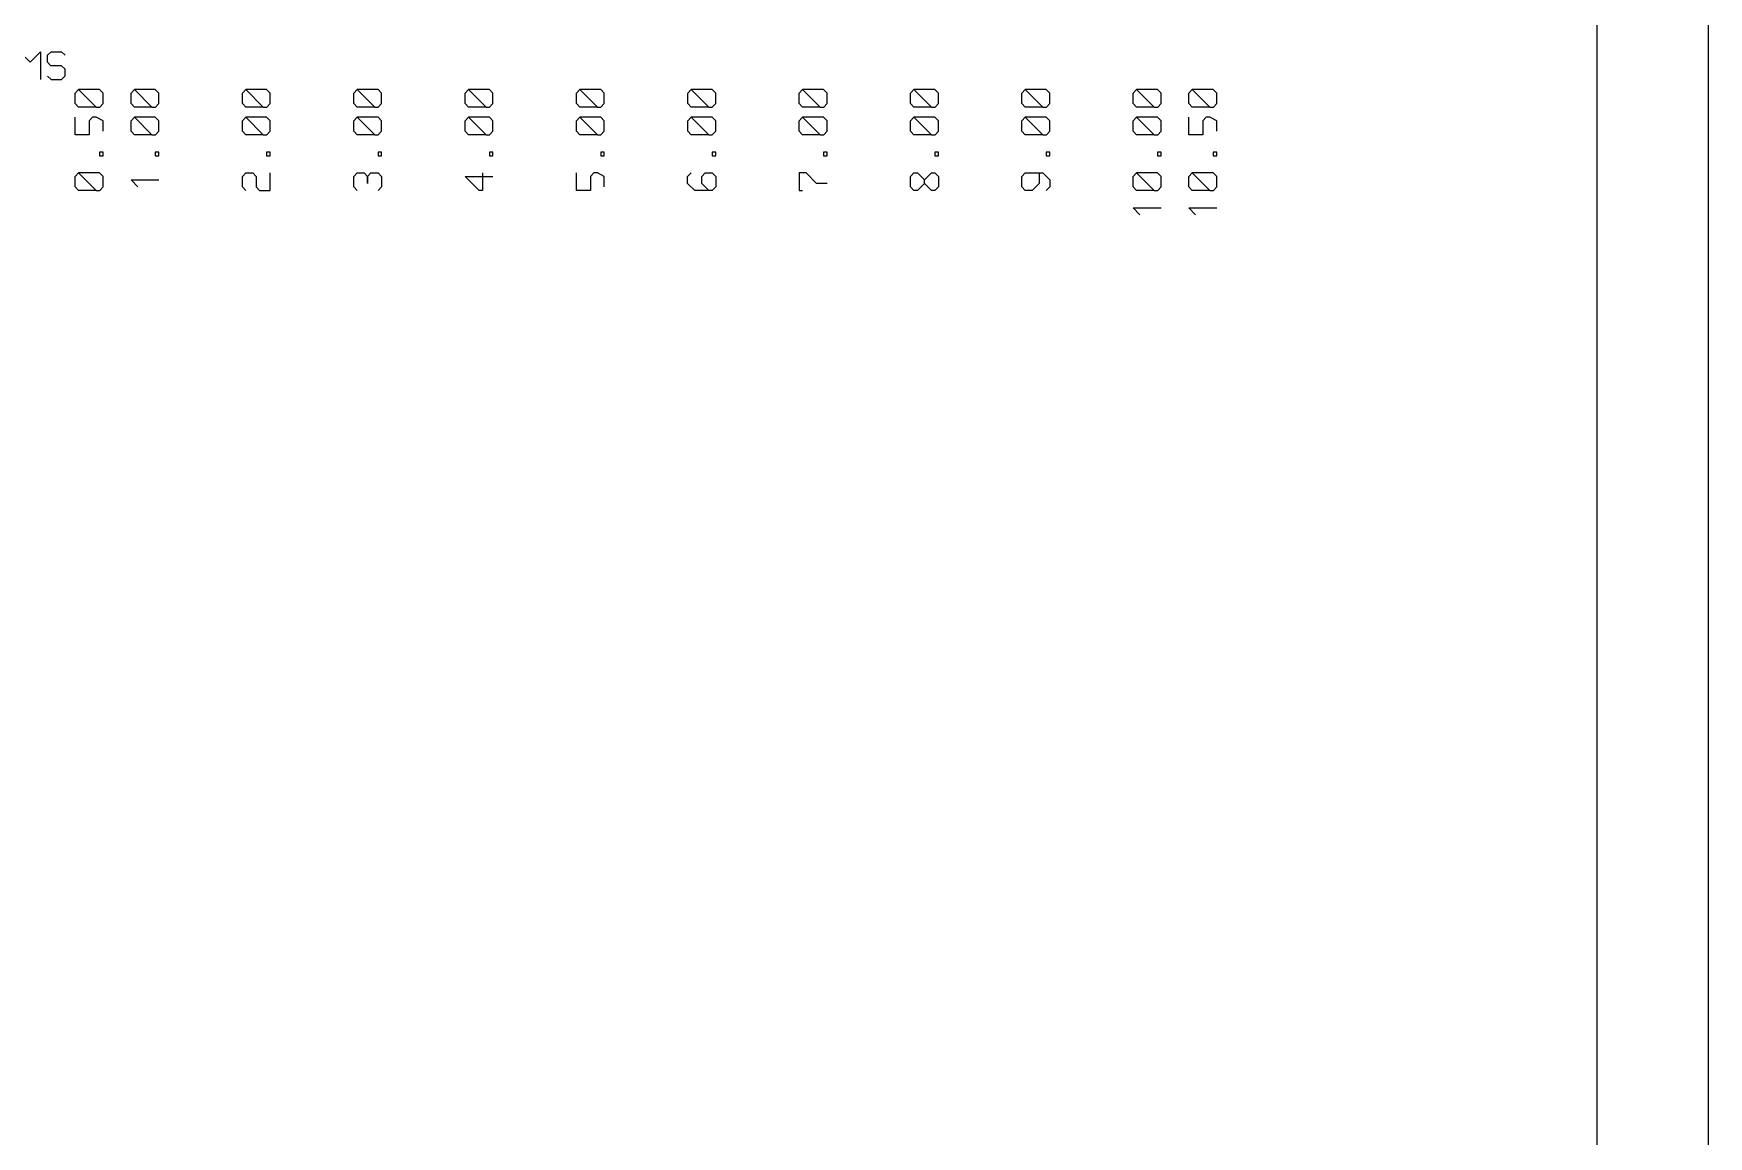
# Model space of a CAD drawing. Header units: millimetres. Extents: x 144707 to 335107, y -68023 to 180297.
# Drawn here: x 304867 to 319907, y 147247 to 157158 of the extents above; entities that cross this region are included whole.
import ezdxf

# ---------------------------------------------------------------- set-up
doc = ezdxf.new("R2010")
doc.units = ezdxf.units.MM
doc.layers.add('11', color=7, linetype='Continuous')

# ---------------------------------------------------------------- blocks, each defined once
blk = doc.blocks.new('A$C3242291E')
at = {"layer": '11', "color": 7, "linetype": 'Continuous'}
for points in [[(0, 0), (175200, 0), (175200, 65899), (0, 65899), (0, 0)], [(1000, 1000), (174200, 1000), (174200, 64899), (1000, 64899), (1000, 1000)], [(160035, 42346), (160035, 42471), (160035, 42596), (160035, 42596), (160130, 42504), (160130, 42504), (160223, 42596), (160223, 42596), (160223, 42471), (160223, 42346)], [(160285, 42376), (160318, 42346), (160318, 42346), (160410, 42346), (160410, 42346), (160443, 42379), (160443, 42379), (160443, 42441), (160443, 42441), (160410, 42471), (160410, 42471), (160315, 42471), (160315, 42471), (160285, 42504), (160285, 42504), (160285, 42566), (160285, 42566), (160318, 42596), (160318, 42596), (160410, 42596), (160410, 42596), (160443, 42566)], [(160723, 42099), (160565, 42099), (160565, 42099), (160535, 42132), (160535, 42132), (160535, 42224), (160535, 42224), (160565, 42257), (160565, 42257), (160723, 42099), (160723, 42099), (160755, 42099), (160755, 42099), (160785, 42132), (160785, 42132), (160785, 42224), (160785, 42224), (160753, 42257), (160753, 42257), (160565, 42257)], [(161223, 42099), (161065, 42099), (161065, 42099), (161035, 42132), (161035, 42132), (161035, 42224), (161035, 42224), (161065, 42257), (161065, 42257), (161223, 42099), (161223, 42099), (161255, 42099), (161255, 42099), (161285, 42132), (161285, 42132), (161285, 42224), (161285, 42224), (161253, 42257), (161253, 42257), (161065, 42257)], [(162223, 42099), (162065, 42099), (162065, 42099), (162035, 42132), (162035, 42132), (162035, 42224), (162035, 42224), (162065, 42257), (162065, 42257), (162223, 42099), (162223, 42099), (162255, 42099), (162255, 42099), (162285, 42132), (162285, 42132), (162285, 42224), (162285, 42224), (162253, 42257), (162253, 42257), (162065, 42257)], [(163223, 42099), (163065, 42099), (163065, 42099), (163035, 42132), (163035, 42132), (163035, 42224), (163035, 42224), (163065, 42257), (163065, 42257), (163223, 42099), (163223, 42099), (163255, 42099), (163255, 42099), (163285, 42132), (163285, 42132), (163285, 42224), (163285, 42224), (163253, 42257), (163253, 42257), (163065, 42257)], [(164223, 42099), (164065, 42099), (164065, 42099), (164035, 42132), (164035, 42132), (164035, 42224), (164035, 42224), (164065, 42257), (164065, 42257), (164223, 42099), (164223, 42099), (164255, 42099), (164255, 42099), (164285, 42132), (164285, 42132), (164285, 42224), (164285, 42224), (164253, 42257), (164253, 42257), (164065, 42257)], [(165223, 42099), (165065, 42099), (165065, 42099), (165035, 42132), (165035, 42132), (165035, 42224), (165035, 42224), (165065, 42257), (165065, 42257), (165223, 42099), (165223, 42099), (165255, 42099), (165255, 42099), (165285, 42132), (165285, 42132), (165285, 42224), (165285, 42224), (165253, 42257), (165253, 42257), (165065, 42257)], [(166223, 42099), (166065, 42099), (166065, 42099), (166035, 42132), (166035, 42132), (166035, 42224), (166035, 42224), (166065, 42257), (166065, 42257), (166223, 42099), (166223, 42099), (166255, 42099), (166255, 42099), (166285, 42132), (166285, 42132), (166285, 42224), (166285, 42224), (166253, 42257), (166253, 42257), (166065, 42257)], [(167223, 42099), (167065, 42099), (167065, 42099), (167035, 42132), (167035, 42132), (167035, 42224), (167035, 42224), (167065, 42257), (167065, 42257), (167223, 42099), (167223, 42099), (167255, 42099), (167255, 42099), (167285, 42132), (167285, 42132), (167285, 42224), (167285, 42224), (167253, 42257), (167253, 42257), (167065, 42257)], [(168223, 42099), (168065, 42099), (168065, 42099), (168035, 42132), (168035, 42132), (168035, 42224), (168035, 42224), (168065, 42257), (168065, 42257), (168223, 42099), (168223, 42099), (168255, 42099), (168255, 42099), (168285, 42132), (168285, 42132), (168285, 42224), (168285, 42224), (168253, 42257), (168253, 42257), (168065, 42257)], [(169223, 42099), (169065, 42099), (169065, 42099), (169035, 42132), (169035, 42132), (169035, 42224), (169035, 42224), (169065, 42257), (169065, 42257), (169223, 42099), (169223, 42099), (169255, 42099), (169255, 42099), (169285, 42132), (169285, 42132), (169285, 42224), (169285, 42224), (169253, 42257), (169253, 42257), (169065, 42257)], [(170223, 42099), (170065, 42099), (170065, 42099), (170035, 42132), (170035, 42132), (170035, 42224), (170035, 42224), (170065, 42257), (170065, 42257), (170223, 42099), (170223, 42099), (170255, 42099), (170255, 42099), (170285, 42132), (170285, 42132), (170285, 42224), (170285, 42224), (170253, 42257), (170253, 42257), (170065, 42257)], [(170723, 42099), (170565, 42099), (170565, 42099), (170535, 42132), (170535, 42132), (170535, 42224), (170535, 42224), (170565, 42257), (170565, 42257), (170723, 42099), (170723, 42099), (170755, 42099), (170755, 42099), (170785, 42132), (170785, 42132), (170785, 42224), (170785, 42224), (170753, 42257), (170753, 42257), (170565, 42257)], [(160785, 41882), (160785, 41974), (160785, 41974), (160723, 42007), (160723, 42007), (160690, 42007), (160690, 42007), (160660, 41974), (160660, 41974), (160660, 41849), (160660, 41849), (160535, 41849), (160535, 41849), (160535, 42007)], [(161223, 41849), (161065, 41849), (161065, 41849), (161035, 41882), (161035, 41882), (161035, 41974), (161035, 41974), (161065, 42007), (161065, 42007), (161223, 41849), (161223, 41849), (161255, 41849), (161255, 41849), (161285, 41882), (161285, 41882), (161285, 41974), (161285, 41974), (161253, 42007), (161253, 42007), (161065, 42007)], [(162223, 41849), (162065, 41849), (162065, 41849), (162035, 41882), (162035, 41882), (162035, 41974), (162035, 41974), (162065, 42007), (162065, 42007), (162223, 41849), (162223, 41849), (162255, 41849), (162255, 41849), (162285, 41882), (162285, 41882), (162285, 41974), (162285, 41974), (162253, 42007), (162253, 42007), (162065, 42007)], [(163223, 41849), (163065, 41849), (163065, 41849), (163035, 41882), (163035, 41882), (163035, 41974), (163035, 41974), (163065, 42007), (163065, 42007), (163223, 41849), (163223, 41849), (163255, 41849), (163255, 41849), (163285, 41882), (163285, 41882), (163285, 41974), (163285, 41974), (163253, 42007), (163253, 42007), (163065, 42007)], [(164223, 41849), (164065, 41849), (164065, 41849), (164035, 41882), (164035, 41882), (164035, 41974), (164035, 41974), (164065, 42007), (164065, 42007), (164223, 41849), (164223, 41849), (164255, 41849), (164255, 41849), (164285, 41882), (164285, 41882), (164285, 41974), (164285, 41974), (164253, 42007), (164253, 42007), (164065, 42007)], [(165223, 41849), (165065, 41849), (165065, 41849), (165035, 41882), (165035, 41882), (165035, 41974), (165035, 41974), (165065, 42007), (165065, 42007), (165223, 41849), (165223, 41849), (165255, 41849), (165255, 41849), (165285, 41882), (165285, 41882), (165285, 41974), (165285, 41974), (165253, 42007), (165253, 42007), (165065, 42007)], [(166223, 41849), (166065, 41849), (166065, 41849), (166035, 41882), (166035, 41882), (166035, 41974), (166035, 41974), (166065, 42007), (166065, 42007), (166223, 41849), (166223, 41849), (166255, 41849), (166255, 41849), (166285, 41882), (166285, 41882), (166285, 41974), (166285, 41974), (166253, 42007), (166253, 42007), (166065, 42007)], [(167223, 41849), (167065, 41849), (167065, 41849), (167035, 41882), (167035, 41882), (167035, 41974), (167035, 41974), (167065, 42007), (167065, 42007), (167223, 41849), (167223, 41849), (167255, 41849), (167255, 41849), (167285, 41882), (167285, 41882), (167285, 41974), (167285, 41974), (167253, 42007), (167253, 42007), (167065, 42007)], [(168223, 41849), (168065, 41849), (168065, 41849), (168035, 41882), (168035, 41882), (168035, 41974), (168035, 41974), (168065, 42007), (168065, 42007), (168223, 41849), (168223, 41849), (168255, 41849), (168255, 41849), (168285, 41882), (168285, 41882), (168285, 41974), (168285, 41974), (168253, 42007), (168253, 42007), (168065, 42007)], [(169223, 41849), (169065, 41849), (169065, 41849), (169035, 41882), (169035, 41882), (169035, 41974), (169035, 41974), (169065, 42007), (169065, 42007), (169223, 41849), (169223, 41849), (169255, 41849), (169255, 41849), (169285, 41882), (169285, 41882), (169285, 41974), (169285, 41974), (169253, 42007), (169253, 42007), (169065, 42007)], [(170223, 41849), (170065, 41849), (170065, 41849), (170035, 41882), (170035, 41882), (170035, 41974), (170035, 41974), (170065, 42007), (170065, 42007), (170223, 41849), (170223, 41849), (170255, 41849), (170255, 41849), (170285, 41882), (170285, 41882), (170285, 41974), (170285, 41974), (170253, 42007), (170253, 42007), (170065, 42007)], [(170785, 41882), (170785, 41974), (170785, 41974), (170723, 42007), (170723, 42007), (170690, 42007), (170690, 42007), (170660, 41974), (170660, 41974), (170660, 41849), (170660, 41849), (170535, 41849), (170535, 41849), (170535, 42007)], [(160785, 41662), (160785, 41694), (160785, 41694), (160753, 41694), (160753, 41694), (160753, 41662), (160753, 41662), (160785, 41662), (160785, 41662), (160785, 41694)], [(161285, 41662), (161285, 41694), (161285, 41694), (161253, 41694), (161253, 41694), (161253, 41662), (161253, 41662), (161285, 41662), (161285, 41662), (161285, 41694)], [(162285, 41662), (162285, 41694), (162285, 41694), (162253, 41694), (162253, 41694), (162253, 41662), (162253, 41662), (162285, 41662), (162285, 41662), (162285, 41694)], [(163285, 41662), (163285, 41694), (163285, 41694), (163253, 41694), (163253, 41694), (163253, 41662), (163253, 41662), (163285, 41662), (163285, 41662), (163285, 41694)], [(164285, 41662), (164285, 41694), (164285, 41694), (164253, 41694), (164253, 41694), (164253, 41662), (164253, 41662), (164285, 41662), (164285, 41662), (164285, 41694)], [(165285, 41662), (165285, 41694), (165285, 41694), (165253, 41694), (165253, 41694), (165253, 41662), (165253, 41662), (165285, 41662), (165285, 41662), (165285, 41694)], [(166285, 41662), (166285, 41694), (166285, 41694), (166253, 41694), (166253, 41694), (166253, 41662), (166253, 41662), (166285, 41662), (166285, 41662), (166285, 41694)], [(167285, 41662), (167285, 41694), (167285, 41694), (167253, 41694), (167253, 41694), (167253, 41662), (167253, 41662), (167285, 41662), (167285, 41662), (167285, 41694)], [(168285, 41662), (168285, 41694), (168285, 41694), (168253, 41694), (168253, 41694), (168253, 41662), (168253, 41662), (168285, 41662), (168285, 41662), (168285, 41694)], [(169285, 41662), (169285, 41694), (169285, 41694), (169253, 41694), (169253, 41694), (169253, 41662), (169253, 41662), (169285, 41662), (169285, 41662), (169285, 41694)], [(170285, 41662), (170285, 41694), (170285, 41694), (170253, 41694), (170253, 41694), (170253, 41662), (170253, 41662), (170285, 41662), (170285, 41662), (170285, 41694)], [(170785, 41662), (170785, 41694), (170785, 41694), (170753, 41694), (170753, 41694), (170753, 41662), (170753, 41662), (170785, 41662), (170785, 41662), (170785, 41694)], [(160723, 41349), (160565, 41349), (160565, 41349), (160535, 41382), (160535, 41382), (160535, 41474), (160535, 41474), (160565, 41507), (160565, 41507), (160723, 41349), (160723, 41349), (160755, 41349), (160755, 41349), (160785, 41382), (160785, 41382), (160785, 41474), (160785, 41474), (160753, 41507), (160753, 41507), (160565, 41507)], [(161095, 41382), (161035, 41444), (161035, 41444), (161160, 41444), (161285, 41444)], [(162065, 41349), (162035, 41382), (162035, 41382), (162035, 41474), (162035, 41474), (162065, 41507), (162065, 41507), (162128, 41507), (162128, 41507), (162160, 41474), (162160, 41474), (162160, 41382), (162160, 41382), (162190, 41349), (162190, 41349), (162285, 41349), (162285, 41349), (162285, 41507)], [(163065, 41349), (163035, 41382), (163035, 41382), (163035, 41474), (163035, 41474), (163065, 41507), (163065, 41507), (163128, 41507), (163128, 41507), (163160, 41474), (163160, 41474), (163160, 41412), (163160, 41412), (163160, 41474), (163160, 41474), (163190, 41507), (163190, 41507), (163253, 41507), (163253, 41507), (163285, 41474), (163285, 41474), (163285, 41382), (163285, 41382), (163253, 41349)], [(164190, 41507), (164190, 41349), (164190, 41349), (164160, 41349), (164160, 41349), (164035, 41474), (164035, 41474), (164160, 41474), (164285, 41474)], [(165285, 41382), (165285, 41474), (165285, 41474), (165223, 41507), (165223, 41507), (165190, 41507), (165190, 41507), (165160, 41474), (165160, 41474), (165160, 41349), (165160, 41349), (165035, 41349), (165035, 41349), (165035, 41507)], [(166223, 41349), (166160, 41412), (166160, 41412), (166160, 41474), (166160, 41474), (166190, 41507), (166190, 41507), (166253, 41507), (166253, 41507), (166285, 41474), (166285, 41474), (166285, 41382), (166285, 41382), (166255, 41349), (166255, 41349), (166098, 41349), (166098, 41349), (166033, 41412), (166033, 41412), (166033, 41474), (166033, 41474), (166065, 41507)], [(167285, 41412), (167190, 41412), (167190, 41412), (167098, 41507), (167098, 41507), (167035, 41507), (167035, 41507), (167035, 41349), (167035, 41349), (167065, 41349)], [(168160, 41412), (168098, 41349), (168098, 41349), (168065, 41349), (168065, 41349), (168035, 41382), (168035, 41382), (168035, 41474), (168035, 41474), (168065, 41507), (168065, 41507), (168098, 41507), (168098, 41507), (168160, 41444), (168160, 41444), (168223, 41507), (168223, 41507), (168253, 41507), (168253, 41507), (168285, 41474), (168285, 41474), (168285, 41382), (168285, 41382), (168253, 41349), (168253, 41349), (168223, 41349), (168223, 41349), (168160, 41412), (168160, 41412), (168160, 41444)], [(169190, 41507), (169190, 41412), (169190, 41412), (169128, 41349), (169128, 41349), (169065, 41349), (169065, 41349), (169035, 41382), (169035, 41382), (169035, 41474), (169035, 41474), (169065, 41507), (169065, 41507), (169223, 41507), (169223, 41507), (169285, 41444), (169285, 41444), (169285, 41382), (169285, 41382), (169253, 41349)], [(170223, 41349), (170065, 41349), (170065, 41349), (170035, 41382), (170035, 41382), (170035, 41474), (170035, 41474), (170065, 41507), (170065, 41507), (170223, 41349), (170223, 41349), (170255, 41349), (170255, 41349), (170285, 41382), (170285, 41382), (170285, 41474), (170285, 41474), (170253, 41507), (170253, 41507), (170065, 41507)], [(170723, 41349), (170565, 41349), (170565, 41349), (170535, 41382), (170535, 41382), (170535, 41474), (170535, 41474), (170565, 41507), (170565, 41507), (170723, 41349), (170723, 41349), (170755, 41349), (170755, 41349), (170785, 41382), (170785, 41382), (170785, 41474), (170785, 41474), (170753, 41507), (170753, 41507), (170565, 41507)], [(170095, 41132), (170035, 41194), (170035, 41194), (170160, 41194), (170285, 41194)], [(170595, 41132), (170535, 41194), (170535, 41194), (170660, 41194), (170785, 41194)]]:
    blk.add_lwpolyline(points, dxfattribs=at)

msp = doc.modelspace()

# ---------------------------------------------------------------- block references
msp.add_blockref('A$C3242291E', (144707.3451, 114397.7284))

doc.saveas('drawing.dxf')
